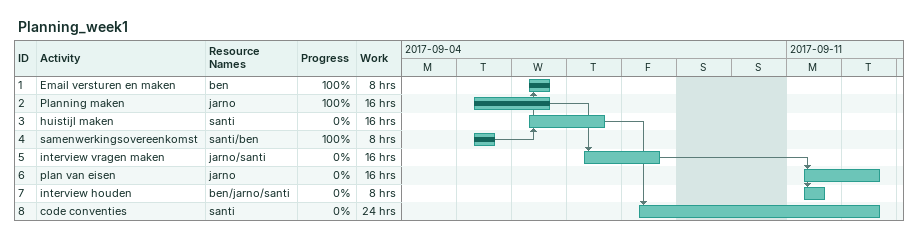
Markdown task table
Planning_week1

| ID | Task | Start | Finish | Predecessors | Resources | % complete | Work (h) |
|---|---|---|---|---|---|---|---|
| 1 | Email versturen en maken | 2017-09-06 | 2017-09-06 | 4 | ben | 100 | 8 |
| 2 | Planning maken | 2017-09-05 | 2017-09-06 |  | jarno | 100 | 16 |
| 3 | huistijl maken | 2017-09-06 | 2017-09-07 | 4 | santi | 0 | 16 |
| 4 | samenwerkingsovereenkomst | 2017-09-05 | 2017-09-05 |  | santi/ben | 100 | 8 |
| 5 | interview vragen maken | 2017-09-07 | 2017-09-08 | 2 | jarno/santi | 0 | 16 |
| 6 | plan van eisen | 2017-09-11 | 2017-09-12 | 5 | jarno | 0 | 16 |
| 7 | interview houden | 2017-09-11 | 2017-09-11 | 5 | ben/jarno/santi | 0 | 8 |
| 8 | code conventies | 2017-09-08 | 2017-09-12 | 3 | santi | 0 | 24 |
